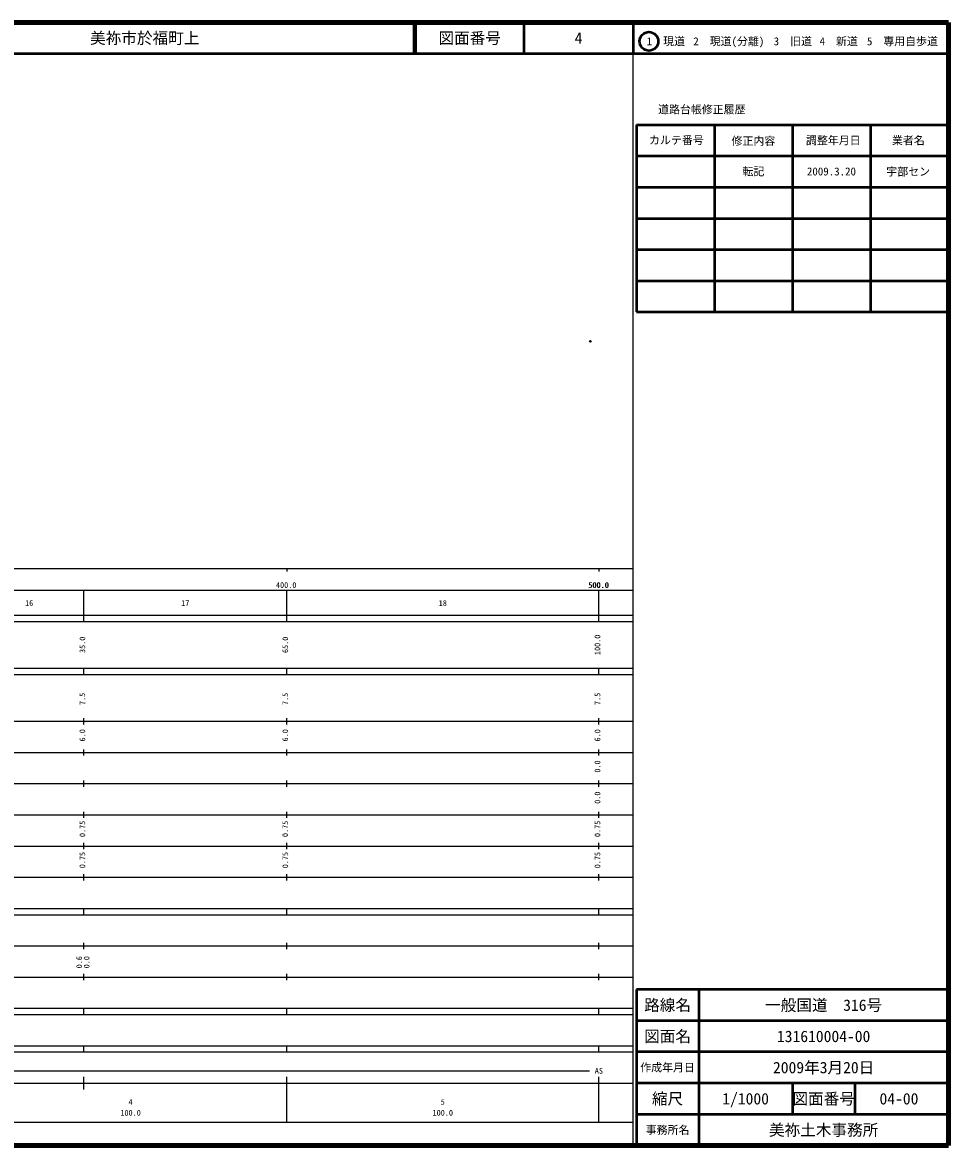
# Model space of a CAD drawing. Units: millimetres on the paper. Extents: x 40 to 680, y 20 to 380.
# Drawn here: x 383.4 to 680, y 20 to 380 of the extents above; entities that cross this region are included whole.
import ezdxf
from ezdxf.enums import TextEntityAlignment as Align

# ---------------------------------------------------------------- set-up
doc = ezdxf.new("R2010")
doc.units = ezdxf.units.MM
doc.header["$PDMODE"] = 32
doc.header["$PDSIZE"] = 0.5
doc.layers.add('M-OTRS', color=6, linetype='Continuous')
doc.layers.add('M-TTL-TXT', color=7, linetype='Continuous')
for name, color, linetype, lineweight in [('M-TTL', 2, 'Continuous', 140), ('M-TTL-BAND', 7, 'Continuous', 25), ('M-TTL-FRAM', 2, 'Continuous', 50), ('M-TTL-LINE', 7, 'Continuous', 50)]:
    doc.layers.add(name, color=color, linetype=linetype, lineweight=lineweight)
doc.styles.add('ＭＳ ゴシック', font='')
doc.styles.get('ＭＳ ゴシック').set_extended_font_data('MS Gothic')

msp = doc.modelspace()

# ---------------------------------------------------------------- linework, layer by layer
at = {"layer": 'M-OTRS'}
msp.add_point((565.299, 277.754), dxfattribs=at)
at = {"layer": 'M-TTL'}
for p, q in [((680, 380), (40, 380)), ((680, 20), (680, 380)), ((40, 20), (680, 20))]:
    msp.add_line(p, q, dxfattribs=at)
at = {"layer": 'M-TTL-BAND'}
for p, q in [((579, 20), (579, 370)), ((40, 205), (579, 205)), ((468, 205), (468, 204)), ((568, 205), (568, 204)), ((68, 198), (579, 198)), ((403, 188), (403, 198)), ((468, 188), (468, 198)), ((568, 188), (568, 198)), ((40, 190), (579, 190)), ((40, 188), (579, 188)), ((40, 173), (579, 173)), ((403, 171), (403, 173)), ((468, 171), (468, 173)), ((568, 171), (568, 173)), ((40, 171), (579, 171)), ((40, 156), (579, 156)), ((403, 155), (403, 157)), ((468, 155), (468, 157)), ((568, 155), (568, 157)), ((46, 146), (579, 146)), ((403, 145), (403, 147)), ((468, 145), (468, 147)), ((568, 145), (568, 147)), ((403, 135), (403, 137)), ((468, 135), (468, 137)), ((568, 135), (568, 137)), ((52, 136), (579, 136)), ((46, 126), (579, 126)), ((403, 125), (403, 127)), ((468, 125), (468, 127)), ((568, 125), (568, 127)), ((52, 116), (579, 116)), ((403, 115), (403, 117)), ((468, 115), (468, 117)), ((568, 115), (568, 117)), ((46, 106), (579, 106)), ((403, 105), (403, 107)), ((468, 105), (468, 107)), ((568, 105), (568, 107)), ((40, 96), (579, 96)), ((40, 94), (579, 94)), ((403, 94), (403, 96)), ((468, 94), (468, 96)), ((568, 94), (568, 96)), ((49, 84), (579, 84)), ((403, 83), (403, 85)), ((468, 83), (468, 85)), ((568, 83), (568, 85)), ((40, 74), (579, 74)), ((403, 73), (403, 75)), ((468, 73), (468, 75)), ((568, 73), (568, 75)), ((40, 64), (579, 64)), ((40, 62), (579, 62)), ((403, 62), (403, 64)), ((468, 62), (468, 64)), ((568, 62), (568, 64)), ((40, 52), (579, 52)), ((403, 50), (403, 52)), ((468, 50), (468, 52)), ((568, 50), (568, 52)), ((40, 50), (579, 50)), ((71, 44), (565, 44)), ((40, 40), (579, 40)), ((403, 38), (403, 42)), ((468, 27.5), (468, 42)), ((568, 27.5), (568, 42)), ((68, 27.5), (579, 27.5))]:
    msp.add_line(p, q, dxfattribs=at)
at = {"layer": 'M-TTL-FRAM'}
for p, q in [((580, 347.197), (580, 287.197)), ((580, 347.197), (680, 347.197)), ((580, 287.197), (680, 287.197)), ((680, 70), (580, 70)), ((580, 70), (580, 20))]:
    msp.add_line(p, q, dxfattribs=at)
at = {"layer": 'M-TTL-LINE'}
for p, q in [((508.747, 380), (508.747, 370)), ((509.247, 380), (509.247, 370)), ((543.997, 380), (543.997, 370)), ((579, 380), (579, 370)), ((40, 370), (680, 370)), ((605, 347.197), (605, 287.197)), ((630, 347.197), (630, 287.197)), ((655, 347.197), (655, 287.197)), ((580, 337.197), (680, 337.197)), ((580, 327.197), (680, 327.197)), ((580, 317.197), (680, 317.197)), ((580, 307.197), (680, 307.197)), ((580, 297.197), (680, 297.197)), ((600, 70), (600, 20)), ((680, 60), (580, 60)), ((680, 50), (580, 50)), ((680, 40), (580, 40)), ((630, 40), (630, 30)), ((650, 40), (650, 30)), ((680, 30), (580, 30))]:
    msp.add_line(p, q, dxfattribs=at)
msp.add_circle((584.031, 373.958), 3, dxfattribs=at)

# ---------------------------------------------------------------- texts
at = {"layer": 'M-TTL-BAND', "style": 'ＭＳ ゴシック'}
for s, p in [('400.0', (467.844, 198.195)), ('500.0', (567.844, 198.195)), ('500.0', (568, 198.195)), ('16', (385.5, 192.405)), ('17', (435.5, 192.405)), ('18', (518, 192.405)), ('AS', (568, 42.5)), ('4', (418, 32.523)), ('5', (518, 32.523)), ('100.0', (418, 29.033)), ('100.0', (518, 29.033))]:
    msp.add_text(s, height=1.833, dxfattribs=at).set_placement(p, align=Align.BOTTOM_CENTER)
for s, p in [('35.0', (404, 180.5)), ('65.0', (469, 180.5)), ('100.0', (569, 180.5)), ('7.5', (404, 163.174)), ('7.5', (469, 163.174)), ('7.5', (569, 163.174)), ('6.0', (404, 151.5)), ('6.0', (469, 151.5)), ('6.0', (569, 151.5)), ('0.0', (569, 141.5)), ('0.0', (569, 131.5)), ('0.75', (404, 121.5)), ('0.75', (469, 121.5)), ('0.75', (569, 121.5)), ('0.75', (404, 111.5)), ('0.75', (469, 111.5)), ('0.75', (569, 111.5)), ('0.6', (403, 78.764)), ('0.0', (405.37, 78.764))]:
    msp.add_text(s, height=1.833, rotation=90, dxfattribs=at).set_placement(p, align=Align.BOTTOM_CENTER)
at = {"layer": 'M-TTL-TXT', "style": 'ＭＳ ゴシック'}
msp.add_text('美祢市於福町上', height=3.666, dxfattribs=at).set_placement((405.024, 375), align=Align.MIDDLE_LEFT)
for s, height, p in [('図面番号', 3.666, (526.622, 375)), ('4', 3.666, (561.497, 375)), ('1\u3000現道', 2.566, (589.448, 373.958)), ('2\u3000現道(分離)', 2.566, (609.619, 373.958)), ('3\u3000旧道', 2.566, (630.121, 373.958)), ('4\u3000新道', 2.566, (644.824, 373.958)), ('5\u3000専用自歩道', 2.566, (665.228, 373.958)), ('道路台帳修正履歴', 2.566, (600.968, 352.113)), ('カルテ番号', 2.566, (592.839, 342.277)), ('修正内容', 2.566, (617.509, 342.023)), ('調整年月日', 2.566, (643.089, 342.197)), ('業者名', 2.566, (667.134, 342.197)), ('転記', 2.566, (617.5, 332.245)), ('2009.3.20', 2.566, (642.5, 332.245)), ('宇部セン', 2.566, (667.077, 332.189)), ('路線名', 3.666, (590, 65)), ('路線名', 3.666, (590, 65)), ('一般国道\u3000316号', 3.666, (640, 65)), ('図面名', 3.666, (590, 55)), ('図面名', 3.666, (590, 55)), ('131610004-00', 3.666, (640, 55)), ('2009年3月20日', 3.666, (640, 45)), ('作成年月日', 2.566, (590, 45)), ('作成年月日', 2.566, (590, 45)), ('縮尺', 3.666, (590, 35)), ('縮尺', 3.666, (590, 35)), ('1/1000', 3.666, (615, 35)), ('図面番号', 3.666, (640, 35)), ('図面番号', 3.666, (640, 35)), ('04-00', 3.666, (664.125, 35)), ('事務所名', 2.566, (590, 25)), ('事務所名', 2.566, (590, 25)), ('美祢土木事務所', 3.666, (640, 25))]:
    msp.add_text(s, height=height, dxfattribs=at).set_placement(p, align=Align.MIDDLE_CENTER)

doc.saveas('drawing.dxf')
